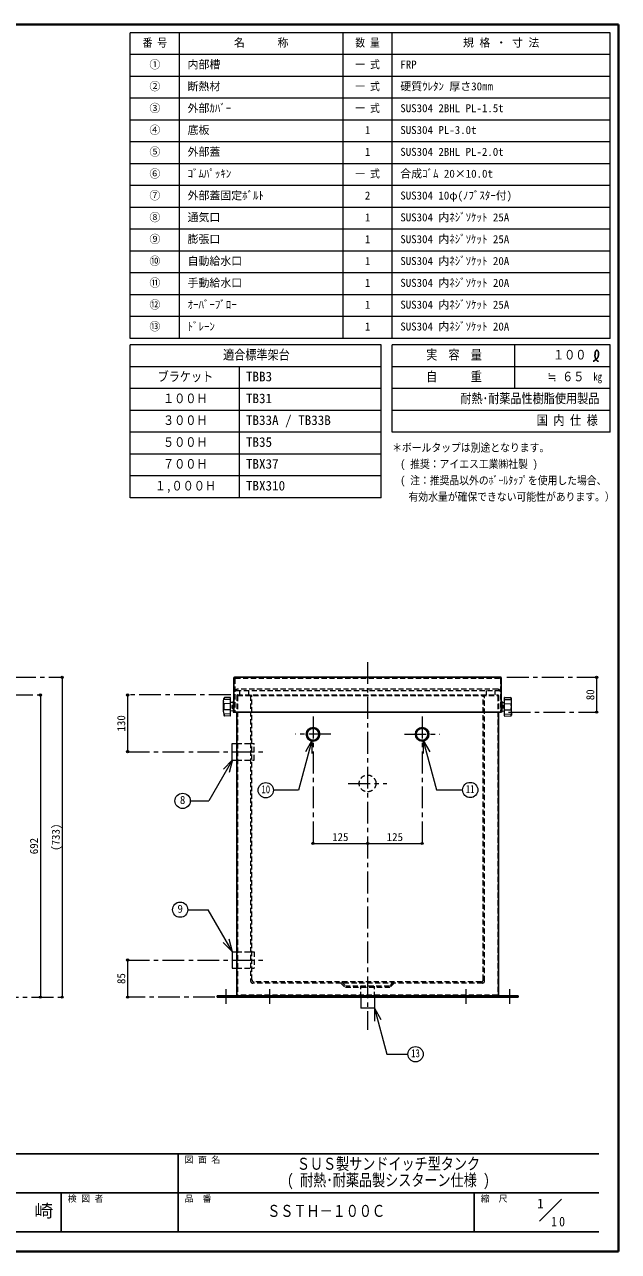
# Model space of a CAD drawing. Units: millimetres at full size, sheet at 1:10. Extents: x -2123 to 1927, y -1358 to 1452.
# Drawn here: x 566 to 1927, y -1358 to 1452 of the extents above; entities that cross this region are included whole.
import ezdxf
from ezdxf.enums import TextEntityAlignment as Align

# ---------------------------------------------------------------- set-up
doc = ezdxf.new("R2010")
doc.units = ezdxf.units.MM
doc.header["$LTSCALE"] = 10
doc.header["$PDMODE"] = 32
doc.header["$PDSIZE"] = 5
doc.linetypes.add('CHAIN1', pattern=[8, 5, -1, 1, -1])
doc.linetypes.add('DASHED1', pattern=[1.8, 1.2, -0.6])
doc.layers.add('0-0', color=7, linetype='Continuous', lineweight=18)
doc.styles.add('ＭＳ ゴシック', font='')
doc.styles.get('ＭＳ ゴシック').set_extended_font_data('MS Gothic')

msp = doc.modelspace()

# ---------------------------------------------------------------- linework, layer by layer
at = {"layer": '0-0', "color": 1, "lineweight": 40}
for p, q in [((1927.2, 1451.91), (-2122.8, 1451.91)), ((1927.2, -1358.09), (1927.2, 1451.91)), ((1927.2, -1358.09), (-2122.8, -1358.09))]:
    msp.add_line(p, q, dxfattribs=at)
at = {"layer": '0-0', "color": 3}
for p, q in [((1908.45, 1433.16), (808.45, 1433.16)), ((808.45, 733.16), (808.45, 1433.16)), ((920.95, 733.16), (920.95, 1433.16)), ((1295.95, 733.16), (1295.95, 1433.16)), ((1408.45, 733.16), (1408.45, 1433.16)), ((1908.45, 733.16), (1908.45, 1433.16)), ((1908.45, 1383.16), (808.45, 1383.16)), ((1908.45, 1333.16), (808.45, 1333.16)), ((1908.45, 1283.16), (808.45, 1283.16)), ((1908.45, 1233.16), (808.45, 1233.16)), ((1908.45, 1183.16), (808.45, 1183.16)), ((1908.45, 1133.16), (808.45, 1133.16)), ((1908.45, 1083.16), (808.45, 1083.16)), ((1908.45, 1033.16), (808.45, 1033.16)), ((1908.45, 983.16), (808.45, 983.16)), ((1908.45, 933.16), (808.45, 933.16)), ((1908.45, 883.16), (808.45, 883.16)), ((1908.45, 833.16), (808.45, 833.16)), ((1908.45, 783.16), (808.45, 783.16)), ((1908.45, 733.16), (808.45, 733.16)), ((1383.45, 718.16), (808.45, 718.16)), ((808.45, 368.16), (808.45, 718.16)), ((1383.45, 368.16), (1383.45, 718.16)), ((1908.45, 718.16), (1408.45, 718.16)), ((1408.45, 518.16), (1408.45, 718.16)), ((1689.7, 618.16), (1689.7, 718.16)), ((1908.45, 518.16), (1908.45, 718.16)), ((1383.45, 668.16), (808.45, 668.16)), ((1058.45, 368.16), (1058.45, 668.16)), ((1908.45, 668.16), (1408.45, 668.16)), ((1383.45, 618.16), (808.45, 618.16)), ((1908.45, 618.16), (1408.45, 618.16)), ((1383.45, 568.16), (808.45, 568.16)), ((1908.45, 568.16), (1408.45, 568.16)), ((1383.45, 518.16), (808.45, 518.16)), ((1908.45, 518.16), (1408.45, 518.16)), ((1383.45, 468.16), (808.45, 468.16)), ((1383.45, 418.16), (808.45, 418.16)), ((1383.45, 368.16), (808.45, 368.16))]:
    msp.add_line(p, q, dxfattribs=at)
at = {"layer": '0-0', "color": 4, "linetype": 'CHAIN1', "lineweight": 9}
for p, q in [((1352.2, -8.09), (1352.2, -850.59)), ((221.7, -43.09), (652.2, -43.09)), ((1671.7, -43.09), (1877.2, -43.09)), ((214.7, -83.59), (602.2, -83.59)), ((1038.7, -83.59), (802.2, -83.59)), ((1227.2, -133.09), (1227.2, -423.59)), ((1477.2, -133.09), (1477.2, -423.59)), ((1675.2, -123.09), (1877.2, -123.09)), ((1267.7, -173.59), (1186.7, -173.59)), ((1436.7, -173.59), (1517.7, -173.59)), ((802.2, -213.59), (1117.2, -213.59)), ((1308, -286.09), (1396.4, -286.09)), ((802.2, -690.59), (1117.2, -690.59)), ((1027.2, -757.59), (1027.2, -790.59)), ((1127.2, -757.59), (1127.2, -790.59)), ((1577.2, -757.59), (1577.2, -790.59)), ((1677.2, -757.59), (1677.2, -790.59)), ((262.2, -775.59), (652.2, -775.59)), ((1002.2, -775.59), (802.2, -775.59))]:
    msp.add_line(p, q, dxfattribs=at)
at = {"layer": '0-0', "color": 4, "lineweight": 9}
for p, q in [((652.2, -43.09), (652.2, -775.59)), ((1877.2, -43.09), (1877.2, -123.09)), ((602.2, -83.59), (602.2, -775.59)), ((802.2, -83.59), (802.2, -213.59)), ((802.2, -690.59), (802.2, -775.59))]:
    msp.add_line(p, q, dxfattribs=at)
at = {"layer": '0-0', "color": 5, "lineweight": 25}
for p, q in [((1045.7, -45.09), (1045.7, -123.09)), ((1047.7, -43.09), (1656.7, -43.09)), ((1658.7, -45.09), (1658.7, -123.09)), ((1045.7, -123.09), (1658.7, -123.09)), ((1052.2, -123.09), (1052.2, -771.09)), ((1652.2, -771.09), (1652.2, -123.09)), ((1007.2, -772.59), (1007.2, -775.59)), ((1697.2, -772.59), (1007.2, -772.59)), ((1697.2, -775.59), (1007.2, -775.59)), ((1697.2, -772.59), (1697.2, -775.59))]:
    msp.add_line(p, q, dxfattribs=at)
at = {"layer": '0-0', "linetype": 'DASHED1'}
for p, q in [((1047.7, -46.09), (1047.7, -123.09)), ((1048.7, -45.09), (1655.7, -45.09)), ((1656.7, -46.09), (1656.7, -123.09)), ((1050.7, -73.59), (1653.7, -73.59)), ((1650.7, -70.59), (1053.7, -70.59)), ((1053.7, -83.59), (1650.7, -83.59)), ((1059.7, -83.59), (1059.7, -73.59)), ((1087.2, -735.59), (1087.2, -83.59)), ((1617.2, -735.59), (1617.2, -83.59)), ((1644.7, -83.59), (1644.7, -73.59)), ((1052.2, -85.09), (1052.2, -123.09)), ((1053.7, -85.84), (1053.7, -770.34)), ((1054.45, -85.09), (1649.95, -85.09)), ((1084.2, -85.09), (1084.2, -738.59)), ((1620.2, -738.59), (1620.2, -85.09)), ((1650.7, -85.84), (1650.7, -770.34)), ((1652.2, -85.09), (1652.2, -123.09)), ((1615.2, -743.59), (1089.2, -743.59)), ((1612.2, -740.59), (1092.2, -740.59)), ((1649.95, -771.09), (1055.45, -771.09)), ((1072.2, -771.09), (1072.2, -772.59)), ((1120.2, -772.59), (1120.2, -775.59)), ((1134.2, -772.59), (1134.2, -775.59)), ((1570.2, -772.59), (1570.2, -775.59)), ((1584.2, -772.59), (1584.2, -775.59)), ((1632.2, -771.09), (1632.2, -772.59))]:
    msp.add_line(p, q, dxfattribs=at)
at = {"layer": '0-0', "color": 4, "linetype": 'DASHED1', "lineweight": 9}
for p, q in [((1079.7, -83.59), (1079.7, -73.59)), ((1624.7, -83.59), (1624.7, -73.59)), ((1052.2, -194.66), (1092.2, -194.66)), ((1092.2, -232.66), (1092.2, -194.66)), ((1052.2, -232.66), (1092.2, -232.66)), ((1052.2, -671.59), (1092.2, -671.59)), ((1092.2, -671.59), (1092.2, -709.59)), ((1052.2, -709.59), (1092.2, -709.59)), ((1290.96, -743.59), (1300.96, -753.59)), ((1292.2, -740.59), (1302.2, -750.59)), ((1402.2, -750.59), (1302.2, -750.59)), ((1336.7, -775.59), (1336.7, -750.59)), ((1367.7, -775.59), (1367.7, -750.59)), ((1412.2, -740.59), (1402.2, -750.59)), ((1020.2, -772.59), (1020.2, -775.59)), ((1034.2, -772.59), (1034.2, -775.59)), ((1670.2, -772.59), (1670.2, -775.59)), ((1684.2, -772.59), (1684.2, -775.59))]:
    msp.add_line(p, q, dxfattribs=at)
at = {"layer": '0-0'}
for p, q in [((1022.2, -121.82), (1022.2, -99.35)), ((1022.21, -98.82), (1022.6, -91.44)), ((1038.2, -93.65), (1023.65, -94.14)), ((1038.2, -103.73), (1023.65, -103.25)), ((1037.68, -89.12), (1024.53, -89.55)), ((1038.2, -131.55), (1038.2, -89.62)), ((1043.74, -101.05), (1038.2, -100.59)), ((1040.95, -108.24), (1040.95, -112.94)), ((1041.57, -107.59), (1044.2, -107.59)), ((1041.57, -110.59), (1044.2, -110.59)), ((1044.2, -98.09), (1045.7, -98.09)), ((1660.2, -98.09), (1658.7, -98.09)), ((1662.82, -107.59), (1660.2, -107.59)), ((1662.82, -110.59), (1660.2, -110.59)), ((1660.66, -101.05), (1666.2, -100.59)), ((1663.45, -108.24), (1663.45, -112.94)), ((1666.2, -131.55), (1666.2, -89.62)), ((1666.2, -93.65), (1680.75, -94.14)), ((1666.2, -103.73), (1680.75, -103.25)), ((1666.71, -89.12), (1679.86, -89.55)), ((1682.18, -98.82), (1681.8, -91.44)), ((1682.2, -121.82), (1682.2, -99.35)), ((1022.21, -122.35), (1022.6, -129.73)), ((1038.2, -117.44), (1023.65, -117.93)), ((1038.2, -127.52), (1023.65, -127.04)), ((1037.68, -132.05), (1024.53, -131.63)), ((1043.74, -120.12), (1038.2, -120.59)), ((1041.57, -113.59), (1044.2, -113.59)), ((1662.82, -113.59), (1660.2, -113.59)), ((1660.66, -120.12), (1666.2, -120.59)), ((1666.2, -117.44), (1680.75, -117.93)), ((1666.2, -127.52), (1680.75, -127.04)), ((1666.71, -132.05), (1679.86, -131.63)), ((1682.18, -122.35), (1681.8, -129.73)), ((1224.68, -187.93), (1194.19, -301.7)), ((1224.68, -187.93), (1209.68, -213.91)), ((1224.68, -187.93), (1224.68, -217.93)), ((1479.72, -187.93), (1479.72, -217.93)), ((1479.72, -187.93), (1494.72, -213.91)), ((1042.84, -232.12), (988.56, -326.12)), ((1042.84, -232.12), (1021.62, -253.33)), ((1042.84, -232.12), (1035.07, -261.1)), ((1042.2, -232.66), (1052.2, -232.66)), ((1194.19, -301.7), (1136.38, -301.7)), ((945.81, -326.12), (988.56, -326.12)), ((940.18, -575.33), (986.61, -575.33)), ((1042.47, -672.07), (986.61, -575.33)), ((1042.47, -672.07), (1034.7, -643.09)), ((1042.47, -672.07), (1021.25, -650.85)), ((1042.2, -671.59), (1042.2, -709.59)), ((1042.2, -671.59), (1052.2, -671.59)), ((1042.2, -709.59), (1052.2, -709.59)), ((1336.7, -775.59), (1336.7, -800.59)), ((1367.7, -775.59), (1367.7, -800.59)), ((1367.7, -800.59), (1336.7, -800.59)), ((1367.68, -800.58), (1367.68, -830.58)), ((1367.68, -800.58), (1382.68, -826.56)), ((1745.98, -1288.59), (1796.48, -1238.09))]:
    msp.add_line(p, q, dxfattribs=at)
at = {"layer": '0-0', "color": 6, "lineweight": 25}
for p, q in [((-2077.8, -1134.52), (1882.2, -1134.52)), ((917.91, -1313.09), (917.91, -1134.52)), ((1882.2, -1223.8), (-153.52, -1223.8)), ((650.06, -1313.09), (650.06, -1223.8)), ((1596.48, -1313.09), (1596.48, -1223.8)), ((1882.2, -1313.09), (-2077.8, -1313.09))]:
    msp.add_line(p, q, dxfattribs=at)
at = {"layer": '0-0', "color": 5, "lineweight": 25}
for points in [[(1869.46, 680.78), (1870.11, 681.16), (1871.23, 681.81), (1872.34, 682.48), (1873.44, 683.18), (1874.51, 683.91), (1875.55, 684.69), (1876.14, 685.17), (1876.58, 685.54), (1877.3, 686.21), (1877.99, 686.91), (1878.62, 687.66), (1879.21, 688.44), (1879.72, 689.27), (1879.98, 689.77), (1880.17, 690.18), (1880.46, 690.9), (1880.69, 691.64), (1880.88, 692.39), (1881.03, 693.16), (1881.14, 693.93), (1881.19, 694.37), (1881.22, 694.84), (1881.26, 695.63), (1881.26, 696.43), (1881.25, 697.23), (1881.23, 698.03), (1881.2, 698.84), (1881.19, 699.31), (1881.17, 699.8), (1881.14, 700.66), (1881.07, 701.51), (1880.94, 702.35), (1880.71, 703.15), (1880.36, 703.92), (1880.09, 704.35), (1879.92, 704.58), (1879.58, 704.95), (1879.21, 705.28), (1878.8, 705.56)], [(1878.8, 705.56), (1878.38, 705.76), (1877.94, 705.87), (1877.68, 705.89), (1877.47, 705.87), (1877.1, 705.79), (1876.74, 705.65), (1876.4, 705.46), (1876.07, 705.22), (1875.76, 704.96), (1875.6, 704.79), (1875.37, 704.53), (1875.02, 704.06), (1874.73, 703.55), (1874.5, 703.03), (1874.3, 702.49), (1874.14, 701.93), (1874.06, 701.61), (1873.97, 701.2), (1873.85, 700.5), (1873.75, 699.79), (1873.67, 699.07), (1873.61, 698.36), (1873.55, 697.64), (1873.51, 697.23), (1873.47, 696.73), (1873.4, 695.87), (1873.34, 695.01), (1873.3, 694.16), (1873.3, 693.3), (1873.35, 692.45), (1873.4, 691.96), (1873.47, 691.54), (1873.61, 690.81), (1873.8, 690.09), (1874.02, 689.37), (1874.27, 688.67), (1874.55, 687.97), (1874.72, 687.58), (1874.85, 687.29)], [(1874.85, 687.29), (1875.07, 686.8), (1875.31, 686.32), (1875.56, 685.84), (1875.82, 685.36), (1876.09, 684.89), (1876.25, 684.62), (1876.45, 684.3), (1876.8, 683.76), (1877.18, 683.23), (1877.58, 682.74), (1878.01, 682.28), (1878.48, 681.87), (1878.77, 681.66), (1879.02, 681.5), (1879.47, 681.26), (1879.95, 681.05), (1880.43, 680.86), (1880.93, 680.7), (1881.44, 680.54), (1881.73, 680.45)]]:
    msp.add_lwpolyline(points, dxfattribs=at)
at = {"layer": '0-0'}
for points in [[(1044.2, -98.09), (1044.2, -123.09), (1045.7, -123.09)], [(1660.2, -98.09), (1660.2, -123.09), (1658.7, -123.09)], [(1042.2, -232.66), (1042.2, -194.66), (1052.2, -194.66)], [(1479.72, -187.93), (1510.07, -301.19), (1569.9, -301.19)], [(1367.68, -800.58), (1396.01, -906.3), (1444.59, -906.3)]]:
    msp.add_lwpolyline(points, dxfattribs=at)
at = {"layer": '0-0', "color": 4, "lineweight": 9}
msp.add_lwpolyline([(1227.2, -423.59), (1352.2, -423.59), (1477.2, -423.59)], dxfattribs=at)
at = {"layer": '0-0', "color": 4, "linetype": 'DASHED1', "lineweight": 9}
msp.add_lwpolyline([(1413.44, -743.59), (1403.44, -753.59), (1300.96, -753.59)], dxfattribs=at)
at = {"layer": '0-0', "color": 5, "lineweight": 25}
for centre, radius in [((1227.2, -173.59), 15.5), ((1227.2, -173.59), 13.6), ((1477.2, -173.59), 15.5), ((1477.2, -173.59), 13.6)]:
    msp.add_circle(centre, radius, dxfattribs=at)
at = {"layer": '0-0', "color": 4, "linetype": 'DASHED1', "lineweight": 9}
msp.add_circle((1352.2, -286.09), 19.2, dxfattribs=at)
at = {"layer": '0-0'}
for centre in [(928.31, -326.12), (1118.88, -301.7), (1587.4, -301.19), (922.68, -575.33), (1462.09, -906.3)]:
    msp.add_circle(centre, 17.5, dxfattribs=at)
at = {"layer": '0-0', "color": 5, "lineweight": 25}
for centre, radius, start, end in [((1047.7, -45.09), 2, 90, 180), ((1656.7, -45.09), 2, 0, 90), ((1053.7, -771.09), 1.5, 180, 270), ((1650.7, -771.09), 1.5, 270, 0)]:
    msp.add_arc(centre, radius, start, end, dxfattribs=at)
at = {"layer": '0-0', "linetype": 'DASHED1'}
for centre, radius, start, end in [((1048.7, -46.09), 1, 90, 180), ((1655.7, -46.09), 1, 0, 90), ((1053.7, -76.59), 6, 90, 180), ((1050.7, -76.59), 3, 90, 180), ((1053.7, -85.09), 1.5, 90, 180), ((1650.7, -76.59), 6, 0, 90), ((1650.7, -85.09), 1.5, 0, 90), ((1653.7, -76.59), 3, 0, 90), ((1054.45, -85.84), 0.75, 90, 180), ((1649.95, -85.84), 0.75, 0, 90), ((1089.2, -738.59), 5, 180, 270), ((1092.2, -735.59), 5, 180, 270), ((1612.2, -735.59), 5, 270, 0), ((1615.2, -738.59), 5, 270, 0), ((1054.45, -770.34), 0.75, 180, 270), ((1649.95, -770.34), 0.75, 270, 0)]:
    msp.add_arc(centre, radius, start, end, dxfattribs=at)
at = {"layer": '0-0'}
for centre, radius, start, end in [((1032.2, -99.35), 10, 176.98087, 180), ((1024.6, -91.55), 2, 91.84585, 176.98087), ((1077.04, -110.59), 54.34, 172.70127, 187.29873), ((1023.63, -103.75), 0.5, 88.09085, 172.70127), ((1025.27, -91.08), 2.07, 141.26695, 176.97243), ((1033.16, -91.16), 9.96, 178.90936, 197.37998), ((1037.7, -89.62), 0.5, 0, 91.84585), ((1043.05, -109.09), 2.11, 134.62454, 225.37546), ((1043.05, -112.09), 2.11, 134.62454, 225.37546), ((1042.52, -109.12), 1.79, 121.62812, 150.75937), ((1043.7, -101.55), 0.5, 0, 85.23636), ((1660.7, -101.55), 0.5, 94.76364, 180), ((1661.88, -109.12), 1.79, 29.24063, 58.37188), ((1661.34, -109.09), 2.11, 314.62454, 45.37546), ((1661.34, -112.09), 2.11, 314.62454, 45.37546), ((1666.7, -89.62), 0.5, 88.15415, 180), ((1679.8, -91.55), 2, 3.01913, 88.15415), ((1671.24, -91.16), 9.96, 342.62002, 1.09064), ((1680.76, -103.75), 0.5, 7.29873, 91.90915), ((1679.13, -91.08), 2.07, 3.02757, 38.73305), ((1627.36, -110.59), 54.34, 352.70127, 7.29873), ((1672.2, -99.35), 10, 0, 3.01913), ((1032.2, -121.82), 10, 180, 183.01913), ((1024.6, -129.63), 2, 183.01913, 268.15415), ((1023.63, -117.43), 0.5, 187.29873, 271.90915), ((1033.16, -130.01), 9.96, 162.62002, 181.09064), ((1025.27, -130.09), 2.07, 183.02757, 218.73305), ((1037.7, -131.55), 0.5, 268.15415, 0), ((1042.52, -112.06), 1.79, 209.24063, 238.37188), ((1043.7, -119.63), 0.5, 274.76364, 0), ((1660.7, -119.63), 0.5, 180, 265.23636), ((1661.88, -112.06), 1.79, 301.62812, 330.75937), ((1666.7, -131.55), 0.5, 180, 271.84585), ((1679.8, -129.63), 2, 271.84585, 356.98087), ((1680.76, -117.43), 0.5, 268.09085, 352.70127), ((1671.24, -130.01), 9.96, 358.90936, 17.37998), ((1679.13, -130.09), 2.07, 321.26695, 356.97243), ((1672.2, -121.82), 10, 356.98087, 0)]:
    msp.add_arc(centre, radius, start, end, dxfattribs=at)
at = {"layer": '0-0', "color": 1}
for p in [(652.2, -43.09), (1877.2, -43.09), (602.2, -83.59), (802.2, -83.59), (1877.2, -123.09), (802.2, -213.59), (1227.2, -423.59), (1352.2, -423.59), (1477.2, -423.59), (802.2, -690.59), (602.2, -775.59), (652.2, -775.59), (802.2, -775.59)]:
    msp.add_point(p, dxfattribs=at)

# ---------------------------------------------------------------- texts
at = {"layer": '0-0', "style": 'ＭＳ ゴシック'}
for s, height, width, p in [('番 号', 18.33, 0.9, (836.57, 1395.66)), ('数 量', 18.33, 0.9, (1324.07, 1395.66)), ('一 式', 18.33, 0.9, (1324.07, 1345.66)), ('一 式', 18.33, 0.9, (1324.07, 1295.66)), ('一 式', 18.33, 0.9, (1324.07, 1245.66)), ('一 式', 18.33, 0.9, (1324.07, 1095.66)), ('適合標準架台', 21.99, 0.85, (1020.95, 678.16)), ('実\u3000容\u3000量', 21.99, 0.85, (1486.57, 678.16)), ('１００', 21.99, 0.85, (1777.2, 678.16)), ('ブラケット', 21.99, 0.85, (870.95, 628.16)), ('自\u3000\u3000\u3000重', 21.99, 0.85, (1486.57, 628.16)), ('≒ ６５', 21.99, 0.85, (1764.7, 628.16)), ('kg', 18.33, 0.8, (1869.7, 630.66)), ('１００Ｈ', 21.99, 0.85, (883.45, 578.16)), ('耐熱･耐薬品性樹脂使用製品', 21.99, 0.85, (1564.7, 578.16)), ('３００Ｈ', 21.99, 0.85, (883.45, 528.16)), ('国 内 仕 様', 21.99, 0.85, (1739.7, 528.16)), ('５００Ｈ', 21.99, 0.85, (883.45, 478.16)), ('＊ボールタップは別途となります。', 18.33, 0.9, (1408.45, 468.16)), ('７００Ｈ', 21.99, 0.85, (883.45, 428.16)), ('( 推奨：アイエス工業㈱社製 )', 18.33, 0.9, (1427.2, 430.66)), ('１,０００Ｈ', 21.99, 0.85, (864.7, 378.16)), ('( 注：推奨品以外のﾎﾞｰﾙﾀｯﾌﾟを使用した場合、', 18.33, 0.9, (1427.2, 393.16)), ('有効水量が確保できない可能性があります。）', 18.33, 0.9, (1445.95, 355.66)), ('10', 18.33, 0.8, (1108.88, -314.2)), ('11', 18.33, 0.8, (1577.4, -313.69)), ('13', 18.33, 0.8, (1452.09, -918.8)), ('ＳＵＳ製サンドイッチ型タンク', 27.49, 0.8, (1190.06, -1179.16)), ('( 耐熱･耐薬品製シスターン仕様 )', 27.49, 0.8, (1167.56, -1216.66)), ('千\u3000崎', 29.33, 1.1, (500.06, -1288.44)), ('ＳＳＴＨ－１００Ｃ', 27.49, 0.8, (1122.2, -1287.19))]:
    msp.add_text(s, height=height, dxfattribs=dict(at, width=width)).set_placement(p, align=Align.BOTTOM_LEFT)
for s, height, p in [('名\u3000\u3000\u3000称', 18.33, (1045.95, 1395.66)), ('規 格 ・ 寸 法', 18.33, (1570.95, 1395.66)), ('①', 18.33, (852.2, 1345.66)), ('内部槽', 18.33, (939.7, 1345.66)), ('FRP', 18.33, (1427.2, 1345.66)), ('②', 18.33, (852.2, 1295.66)), ('断熱材', 18.33, (939.7, 1295.66)), ('硬質ｳﾚﾀﾝ 厚さ30㎜', 18.33, (1427.2, 1295.66)), ('③', 18.33, (852.2, 1245.66)), ('外部ｶﾊﾞｰ', 18.33, (939.7, 1245.66)), ('SUS304 2BHL PL-1.5t', 18.33, (1427.2, 1245.66)), ('④', 18.33, (852.2, 1195.66)), ('底板', 18.33, (939.7, 1195.66)), ('1', 18.33, (1345.95, 1195.66)), ('SUS304 PL-3.0t', 18.33, (1427.2, 1195.66)), ('⑤', 18.33, (852.2, 1145.66)), ('外部蓋', 18.33, (939.7, 1145.66)), ('1', 18.33, (1345.95, 1145.66)), ('SUS304 2BHL PL-2.0t', 18.33, (1427.2, 1145.66)), ('⑥', 18.33, (852.2, 1095.66)), ('ｺﾞﾑﾊﾟｯｷﾝ', 18.33, (939.7, 1095.66)), ('合成ｺﾞﾑ 20×10.0t', 18.33, (1427.2, 1095.66)), ('⑦', 18.33, (852.2, 1045.66)), ('外部蓋固定ﾎﾞﾙﾄ', 18.33, (939.7, 1045.66)), ('2', 18.33, (1345.95, 1045.66)), ('SUS304 10φ(ﾉﾌﾞｽﾀｰ付)', 18.33, (1427.2, 1045.66)), ('⑧', 18.33, (852.2, 995.66)), ('通気口', 18.33, (939.7, 995.66)), ('1', 18.33, (1345.95, 995.66)), ('SUS304 内ﾈｼﾞｿｹｯﾄ 25A', 18.33, (1427.2, 995.66)), ('⑨', 18.33, (852.2, 945.66)), ('膨張口', 18.33, (939.7, 945.66)), ('1', 18.33, (1345.95, 945.66)), ('SUS304 内ﾈｼﾞｿｹｯﾄ 25A', 18.33, (1427.2, 945.66)), ('⑩', 18.33, (852.2, 895.66)), ('自動給水口', 18.33, (939.7, 895.66)), ('1', 18.33, (1345.95, 895.66)), ('SUS304 内ﾈｼﾞｿｹｯﾄ 20A', 18.33, (1427.2, 895.66)), ('⑪', 18.33, (852.2, 845.66)), ('手動給水口', 18.33, (939.7, 845.66)), ('SUS304 内ﾈｼﾞｿｹｯﾄ 20A', 18.33, (1427.2, 845.66)), ('1', 18.33, (1345.95, 845.66)), ('⑫', 18.33, (852.2, 795.66)), ('ｵｰﾊﾞｰﾌﾞﾛｰ', 18.33, (939.7, 795.66)), ('1', 18.33, (1345.95, 795.66)), ('SUS304 内ﾈｼﾞｿｹｯﾄ 25A', 18.33, (1427.2, 795.66)), ('⑬', 18.33, (852.2, 745.66)), ('ﾄﾞﾚｰﾝ', 18.33, (939.7, 745.66)), ('1', 18.33, (1345.95, 745.66)), ('SUS304 内ﾈｼﾞｿｹｯﾄ 20A', 18.33, (1427.2, 745.66)), ('TBB3', 21.99, (1073.45, 628.16)), ('TB31', 21.99, (1073.45, 578.16)), ('TB33A / TB33B', 21.99, (1073.45, 528.16)), ('TB35', 21.99, (1073.45, 478.16)), ('TBX37', 21.99, (1073.45, 428.16)), ('TBX310', 21.99, (1073.45, 378.16)), ('8', 18.33, (922.06, -338.62)), ('125', 18.33, (1270.95, -423.59)), ('125', 18.33, (1395.95, -423.59)), ('9', 18.33, (916.43, -587.83)), ('図 面 名', 14.66, (932.91, -1159.52)), ('検 図 者', 14.66, (665.06, -1248.8)), ('品\u3000番', 14.66, (932.91, -1248.8)), ('縮\u3000尺', 14.66, (1611.48, -1248.8)), ('1', 21.99, (1740.9, -1265.61))]:
    msp.add_text(s, height=height, dxfattribs=at).set_placement(p, align=Align.BOTTOM_LEFT)
for s, p in [('80', (1877.2, -95.59)), ('130', (802.2, -167.34)), ('(733)', (652.2, -440.59)), ('692', (602.2, -448.34)), ('85', (802.2, -745.59))]:
    msp.add_text(s, height=18.33, rotation=90, dxfattribs=at).set_placement(p, align=Align.BOTTOM_LEFT)
at = {"layer": '0-0', "insert": (1772.87, -1300.99), "char_height": 21.99, "attachment_point": 7, "style": 'ＭＳ ゴシック'}
msp.add_mtext('\\T1.36;\\W0.9;10', dxfattribs=at)

doc.saveas('drawing.dxf')
